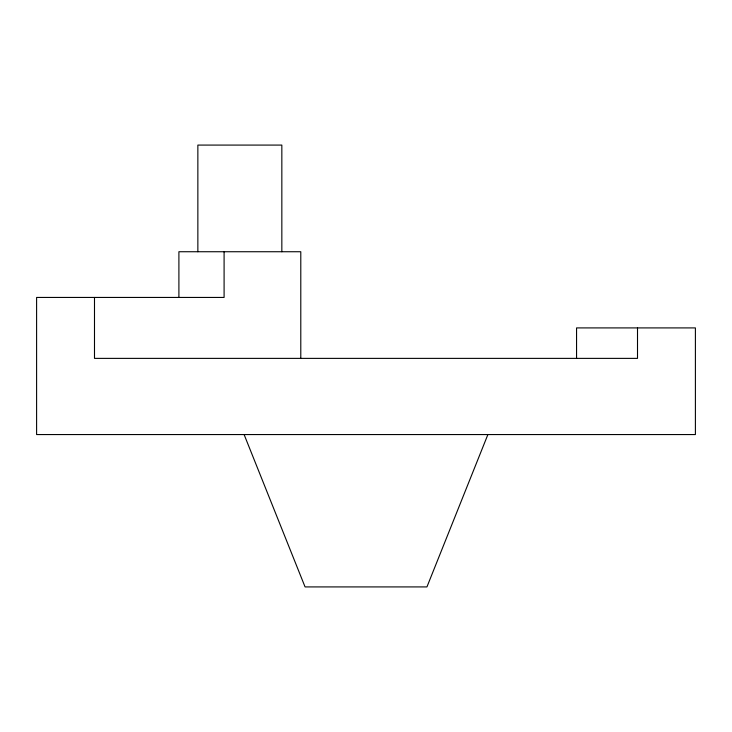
<?xml version="1.0" encoding="UTF-8"?>
<svg xmlns="http://www.w3.org/2000/svg" width="732" height="732" viewBox="0 0 732 732"><rect width="100%" height="100%" fill="white"/><g stroke="black" fill="none" stroke-linecap="round" stroke-linejoin="round"><path stroke-width="1.1" d="M487.887 434.561L426.939 586.918L305.061 586.918L244.113 434.561M637.508 327.909L637.508 358.378L94.492 358.378L94.492 297.439M576.56 358.378L576.56 327.909L695.4 327.909L695.4 434.561L36.6 434.561L36.6 297.439L224.093 297.439L224.093 251.735M300.788 358.378L300.788 251.735L178.901 251.735L178.901 297.439M281.838 251.735L281.838 145.082L197.86 145.082L197.86 251.735"/></g></svg>
